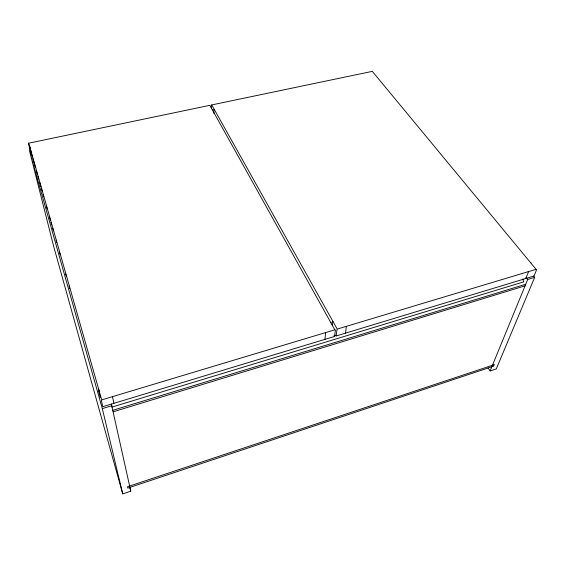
<?xml version="1.0" encoding="UTF-8"?>
<svg xmlns="http://www.w3.org/2000/svg" width="565" height="565" viewBox="0 0 565 565"><rect width="100%" height="100%" fill="white"/><g stroke="black" fill="none" stroke-linecap="round" stroke-linejoin="round"><path stroke-width="0.85" d="M522.943 279.018L523.458 281.356M531.093 262.767L530.712 262.824M324.96 339.353L325.617 332.58M332.114 324.981L332.559 321.824L333.046 321.612M336.062 335.949L337.023 329.522M345.519 333.131L346.359 326.344M488.125 368.048L490.13 370.944L527.696 279.47L534.688 277.344L533.572 275.981M534.688 277.344L496.31 368.874L490.13 370.944M101.361 400.394L102.774 406.687L334.537 336.465L335.419 330.031M336.027 336.013L534.024 276.017L536.672 269.505M122.725 493.881L102.322 408.615L29.415 150.438L53.583 246.079L122.725 493.881L130.783 491.183L111.354 404.032M112.859 410.289L525.725 284.259M113.198 411.793L525.076 285.841M102.322 408.615L111.849 405.719M111.927 407.09L523.797 281.85M333.887 335.808L335.575 335.299M99.228 391.157L98.684 391.347L100.266 397.548M330.652 322.325L331.125 322.248M30.129 148.072L29.712 148.2L31.463 154.831M212.278 109.688L212.666 109.674M214.199 109.285L213.817 109.433L213.937 113.459M211.352 104.8L211.352 108.056M28.335 143.044L30.016 149.725M525.754 278.481L528.437 272.104L528.183 271.694M526.029 277.415L527.696 279.47M113.932 403.255L112.47 396.651M129.569 486.945L130.783 491.183M30.122 148.242L29.401 145.706L30.143 148.757M98.472 388.755L99.193 391.291M29.521 146.18L30.764 150.594M30.567 150.339L31.259 152.79M31.725 154.429L32.445 156.971M32.932 158.666L34.133 162.911M34.613 164.606L35.341 167.155M36.301 170.545L37.509 174.79M37.989 176.485L38.71 179.034M39.677 182.424L40.885 186.669M41.365 188.371L42.085 190.913M43.053 194.311L43.773 196.853M46.422 206.19L47.149 208.732M49.317 216.367L50.518 220.611M50.998 222.306L51.726 224.856M52.686 228.246L53.414 230.795M56.062 240.125L56.783 242.675M59.438 252.004L60.158 254.554M65.702 274.067L66.423 276.617M69.071 285.947L69.799 288.496M494.107 364.743L493.492 366.226L127.789 488.082L127.485 486.726L494.107 364.743M334.819 329.819L101.707 399.886L28.737 143.178L209.848 105.323L334.819 329.819M536.079 269.321L337.234 329.091L211.762 104.921L372.314 71.36L536.079 269.321"/></g></svg>
